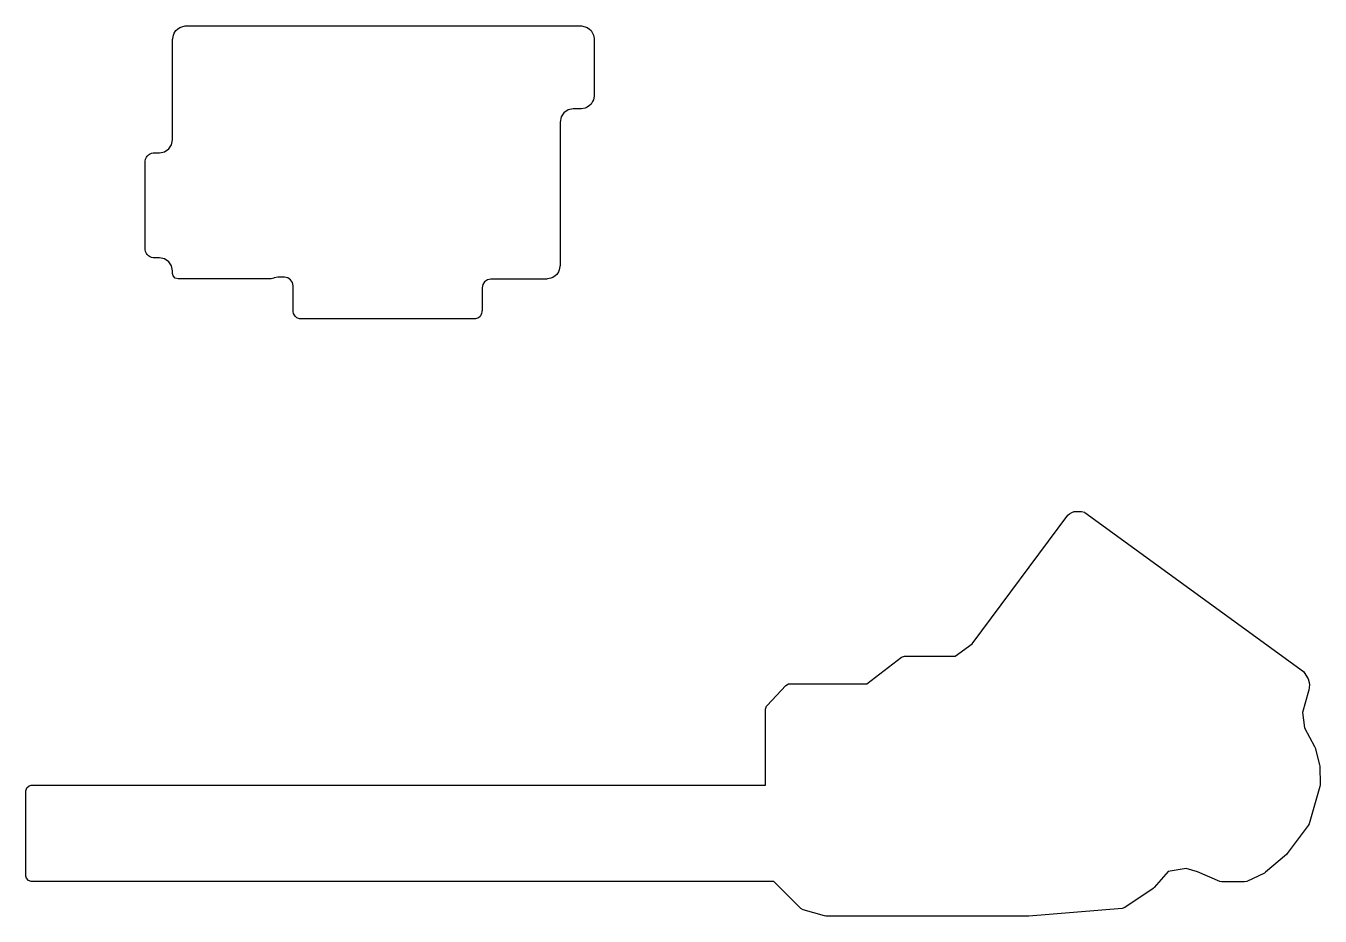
# Model space of a CAD drawing. Extents: x -25.3 to 4.3, y -5.4 to 14.9.
import ezdxf

# ---------------------------------------------------------------- set-up
doc = ezdxf.new("R2010")
doc.units = 0
doc.layers.add('BLACK', color=7, linetype='CONTINUOUS')

msp = doc.modelspace()

# ---------------------------------------------------------------- linework, layer by layer
at = {"layer": 'BLACK', "linetype": 'CONTINUOUS'}
for p, q in [((-21.8735, 14.7353), (-21.8359, 14.7916)), ((-21.8359, 14.7916), (-21.8017, 14.8258)), ((-21.8017, 14.8258), (-21.7453, 14.8634)), ((-21.7453, 14.8634), (-21.7006, 14.8819)), ((-21.7006, 14.8819), (-21.622, 14.8975)), ((-21.622, 14.8975), (-21.5978, 14.8999)), ((-21.5978, 14.8999), (-12.5883, 14.8999)), ((-12.5883, 14.8999), (-12.5642, 14.8975)), ((-12.5642, 14.8975), (-12.4855, 14.8819)), ((-12.4855, 14.8819), (-12.4408, 14.8634)), ((-12.4408, 14.8634), (-12.3845, 14.8258)), ((-12.3845, 14.8258), (-12.3503, 14.7915)), ((-12.3503, 14.7915), (-12.3127, 14.7352)), ((-21.91, 14.5877), (-21.9076, 14.6119)), ((-21.91, 12.2999), (-21.91, 14.5877)), ((-21.9076, 14.6119), (-21.892, 14.6905)), ((-21.892, 14.6905), (-21.8735, 14.7353)), ((-12.3127, 14.7352), (-12.2941, 14.6905)), ((-12.2941, 14.6905), (-12.2785, 14.6119)), ((-12.2785, 14.6119), (-12.2761, 14.5877)), ((-12.2761, 14.5877), (-12.2761, 13.3161)), ((-12.2761, 13.3161), (-12.2785, 13.2918)), ((-12.4855, 13.0219), (-12.5641, 13.0062)), ((-12.4408, 13.0404), (-12.4855, 13.0219)), ((-12.3845, 13.078), (-12.4408, 13.0404)), ((-12.3503, 13.1122), (-12.3845, 13.078)), ((-12.3127, 13.1685), (-12.3503, 13.1122)), ((-12.2942, 13.2132), (-12.3127, 13.1685)), ((-12.2785, 13.2918), (-12.2942, 13.2132)), ((-13.036, 12.8186), (-13.0589, 12.7038)), ((-12.971, 12.9159), (-13.036, 12.8186)), ((-12.8737, 12.981), (-12.971, 12.916)), ((-12.971, 12.916), (-12.971, 12.9159)), ((-12.7589, 13.0038), (-12.8737, 12.981)), ((-12.8737, 12.981), (-12.8737, 12.981)), ((-12.5883, 13.0038), (-12.7589, 13.0038)), ((-12.5641, 13.0062), (-12.5883, 13.0038)), ((-13.0589, 12.7038), (-13.0589, 9.42662)), ((-21.9979, 12.0879), (-21.9329, 12.1852)), ((-21.9329, 12.1852), (-21.91, 12.2999)), ((-22.5376, 11.8119), (-22.5296, 11.8523)), ((-22.5296, 11.8523), (-22.5111, 11.8971)), ((-22.5111, 11.8971), (-22.4952, 11.9209)), ((-22.4952, 11.9209), (-22.4609, 11.9551)), ((-22.4609, 11.9551), (-22.4371, 11.9711)), ((-22.4371, 11.9711), (-22.3924, 11.9896)), ((-22.3924, 11.9896), (-22.352, 11.9976)), ((-22.352, 11.9976), (-22.3278, 12)), ((-22.3278, 12), (-22.2101, 12)), ((-22.2101, 12), (-22.0953, 12.0228)), ((-22.2101, 12), (-22.2101, 12)), ((-22.0953, 12.0228), (-21.9979, 12.0879)), ((-22.0953, 12.0228), (-22.0953, 12.0228)), ((-22.54, 11.7878), (-22.5376, 11.8119)), ((-22.54, 9.81221), (-22.54, 11.7878)), ((-22.5376, 9.78802), (-22.54, 9.81221)), ((-22.5296, 9.74765), (-22.5376, 9.78802)), ((-22.5111, 9.70296), (-22.5296, 9.74765)), ((-22.4951, 9.67908), (-22.5111, 9.70296)), ((-22.4609, 9.64487), (-22.4951, 9.67908)), ((-22.4371, 9.62893), (-22.4609, 9.64487)), ((-22.3923, 9.6104), (-22.4371, 9.62893)), ((-22.352, 9.60238), (-22.3923, 9.6104)), ((-22.3278, 9.6), (-22.352, 9.60238)), ((-22.2101, 9.60001), (-22.3278, 9.6)), ((-22.0953, 9.57718), (-22.2101, 9.60001)), ((-22.2101, 9.60001), (-22.2101, 9.60001)), ((-22.0953, 9.57717), (-22.0953, 9.57718)), ((-21.9979, 9.51214), (-22.0953, 9.57717)), ((-21.9329, 9.41481), (-21.9979, 9.51214)), ((-21.9101, 9.30001), (-21.9329, 9.41481)), ((-21.9329, 9.41481), (-21.9329, 9.41481)), ((-21.9101, 9.2426), (-21.9101, 9.30001)), ((-21.9101, 9.30001), (-21.9101, 9.30001)), ((-21.8989, 9.19109), (-21.9101, 9.2426)), ((-21.8531, 9.13828), (-21.8989, 9.19109)), ((-13.1673, 9.18857), (-13.2236, 9.15095)), ((-13.133, 9.22278), (-13.1673, 9.18857)), ((-13.0954, 9.27909), (-13.133, 9.22278)), ((-13.0769, 9.32381), (-13.0954, 9.27909)), ((-13.0613, 9.40244), (-13.0769, 9.32381)), ((-13.0589, 9.42662), (-13.0613, 9.40244)), ((-21.7861, 9.1186), (-21.8531, 9.13828)), ((-19.6633, 9.1186), (-21.7861, 9.1186)), ((-19.6611, 9.11862), (-19.6633, 9.1186)), ((-19.5944, 9.13948), (-19.6611, 9.11862)), ((-19.5865, 9.14474), (-19.5944, 9.13948)), ((-19.51, 9.16), (-19.5865, 9.14474)), ((-19.5865, 9.14474), (-19.5865, 9.14474)), ((-19.3555, 9.16), (-19.51, 9.16)), ((-19.279, 9.14479), (-19.3555, 9.16)), ((-19.2141, 9.10143), (-19.279, 9.14479)), ((-19.279, 9.14479), (-19.279, 9.14479)), ((-19.1708, 9.03654), (-19.2141, 9.10143)), ((-19.2141, 9.10143), (-19.2141, 9.10143)), ((-19.1555, 8.96), (-19.1708, 9.03654)), ((-19.1708, 9.03654), (-19.1708, 9.03654)), ((-19.1555, 8.39625), (-19.1555, 8.96)), ((-14.8257, 8.99095), (-14.841, 8.91491)), ((-14.841, 8.91491), (-14.841, 8.39618)), ((-14.7824, 9.05583), (-14.8257, 8.99095)), ((-14.7175, 9.09918), (-14.7824, 9.05583)), ((-14.7824, 9.05583), (-14.7824, 9.05583)), ((-14.641, 9.11441), (-14.7175, 9.09918)), ((-14.7175, 9.09918), (-14.7175, 9.09918)), ((-13.3711, 9.11441), (-14.641, 9.11441)), ((-13.3469, 9.11679), (-13.3711, 9.11441)), ((-13.2683, 9.13243), (-13.3469, 9.11679)), ((-13.2236, 9.15095), (-13.2683, 9.13243)), ((-19.1531, 8.37203), (-19.1555, 8.39625)), ((-19.1451, 8.33167), (-19.1531, 8.37203)), ((-19.1266, 8.287), (-19.1451, 8.33167)), ((-19.1116, 8.26464), (-19.1266, 8.287)), ((-14.8698, 8.28691), (-14.8858, 8.26309)), ((-14.8513, 8.33173), (-14.8698, 8.28691)), ((-14.8433, 8.3721), (-14.8513, 8.33173)), ((-14.841, 8.39618), (-14.8433, 8.3721)), ((-19.0756, 8.22926), (-19.1116, 8.26464)), ((-19.0086, 8.20953), (-19.0756, 8.22926)), ((-14.9906, 8.20691), (-19.0086, 8.20953)), ((-14.9883, 8.20693), (-14.9906, 8.20691)), ((-14.9216, 8.22779), (-14.9883, 8.20693)), ((-14.92, 8.22886), (-14.9216, 8.22779)), ((-14.8858, 8.26309), (-14.92, 8.22886)), ((-3.64, 0.780002), (-1.45466, 3.72028)), ((-1.45466, 3.72028), (-1.41893, 3.75264)), ((-1.41893, 3.75264), (-1.36708, 3.78375)), ((-1.36708, 3.78375), (-1.30845, 3.80131)), ((-1.30845, 3.80131), (-1.14323, 3.8082)), ((-1.14323, 3.8082), (-1.07542, 3.79132)), ((-1.07542, 3.79132), (-1.06504, 3.78452)), ((-1.06504, 3.78452), (3.92854, 0.145638)), ((-4.03, 0.5), (-3.64, 0.78)), ((-3.64, 0.78), (-3.64, 0.780002)), ((-6.05, -0.129999), (-5.25324, 0.47477)), ((-5.25324, 0.47477), (-5.18794, 0.499622)), ((-5.18794, 0.499622), (-5.17827, 0.5)), ((-5.17827, 0.5), (-4.03, 0.5)), ((3.92854, 0.145638), (3.96317, 0.106944)), ((3.96317, 0.106944), (4.02391, 0.000663)), ((4.02391, 0.000663), (4.03388, -0.021646)), ((-8.3262, -0.624168), (-7.89671, -0.168909)), ((-7.89671, -0.168909), (-7.83638, -0.133653)), ((-7.83638, -0.133653), (-7.80651, -0.13)), ((-7.80651, -0.13), (-6.05, -0.13)), ((-6.05, -0.13), (-6.05, -0.129999)), ((4.03388, -0.021646), (4.06111, -0.103318)), ((4.05115, -0.280831), (4.04751, -0.298885)), ((4.06651, -0.15791), (4.05115, -0.280831)), ((4.06111, -0.103318), (4.06651, -0.15791)), ((4.04751, -0.298885), (3.91, -0.790001)), ((-8.36, -0.709259), (-8.34032, -0.64222)), ((-8.36, -2.45), (-8.36, -0.709259)), ((-8.34032, -0.64222), (-8.3262, -0.624168)), ((3.91, -0.790001), (3.95, -1.14)), ((3.95, -1.14), (4.18274, -1.5667)), ((4.18274, -1.5667), (4.19384, -1.59466)), ((4.19384, -1.59466), (4.2963, -1.98587)), ((4.2963, -1.98587), (4.30032, -2.01459)), ((4.30032, -2.01459), (4.30958, -2.44089)), ((-25.2635, -2.57512), (-25.2438, -2.50808)), ((-25.2635, -4.5242), (-25.2635, -2.57512)), ((-25.2438, -2.50808), (-25.191, -2.46232)), ((-25.191, -2.46232), (-25.1395, -2.45112)), ((-25.1395, -2.45112), (-8.3611, -2.4511)), ((-8.3611, -2.4511), (-8.36, -2.45)), ((4.30464, -2.47835), (4.05627, -3.32853)), ((4.30958, -2.44089), (4.30464, -2.47835)), ((4.03662, -3.36792), (3.55817, -4.00905)), ((4.05627, -3.32853), (4.03662, -3.36792)), ((3.53964, -4.0289), (3.06253, -4.43922)), ((3.55817, -4.00905), (3.53964, -4.0289)), ((0.839998, -4.42), (0.520948, -4.78739)), ((0.840002, -4.42), (0.839998, -4.42)), ((1.25, -4.35), (0.840002, -4.42)), ((1.51, -4.43), (1.25, -4.35)), ((2.01638, -4.64975), (1.51, -4.43)), ((-25.2523, -4.57571), (-25.2635, -4.5242)), ((-25.2065, -4.62852), (-25.2523, -4.57571)), ((-25.1395, -4.6482), (-25.2065, -4.62852)), ((-8.36083, -4.6482), (-25.1395, -4.6482)), ((-8.3547, -4.65), (-8.36083, -4.6482)), ((-8.17, -4.65), (-8.3547, -4.65)), ((-7.55284, -5.26716), (-8.17, -4.65)), ((2.06575, -4.66), (2.01638, -4.64975)), ((2.58193, -4.66), (2.06575, -4.66)), ((2.63534, -4.64791), (2.58193, -4.66)), ((3.03509, -4.45712), (2.63534, -4.64791)), ((3.06253, -4.43922), (3.03509, -4.45712)), ((0.496107, -4.80926), (-0.153366, -5.24224)), ((0.520948, -4.78739), (0.496107, -4.80926)), ((-7.49893, -5.29879), (-7.55284, -5.26716)), ((-7.01656, -5.43531), (-7.49893, -5.29879)), ((-0.211898, -5.26265), (-2.34745, -5.43979)), ((-0.153366, -5.24224), (-0.211898, -5.26265)), ((-6.98279, -5.44), (-7.01656, -5.43531)), ((-2.35257, -5.44), (-6.98279, -5.44)), ((-2.34745, -5.43979), (-2.35257, -5.44))]:
    msp.add_line(p, q, dxfattribs=at)

doc.saveas('drawing.dxf')
